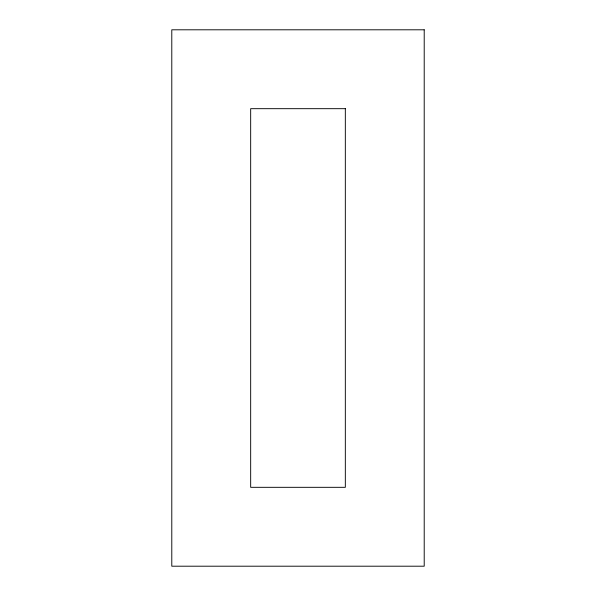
<?xml version="1.0" encoding="UTF-8"?>
<svg xmlns="http://www.w3.org/2000/svg" width="596" height="596" viewBox="0 0 596 596"><rect width="100%" height="100%" fill="white"/><g stroke="black" fill="none" stroke-linecap="round" stroke-linejoin="round"><path stroke-width="0.89" d="M424.21 29.8L171.79 29.8L171.79 566.2L424.21 566.2L424.21 29.8M345.33 108.681L250.67 108.681L250.67 487.319L345.33 487.319L345.33 108.681"/></g></svg>
